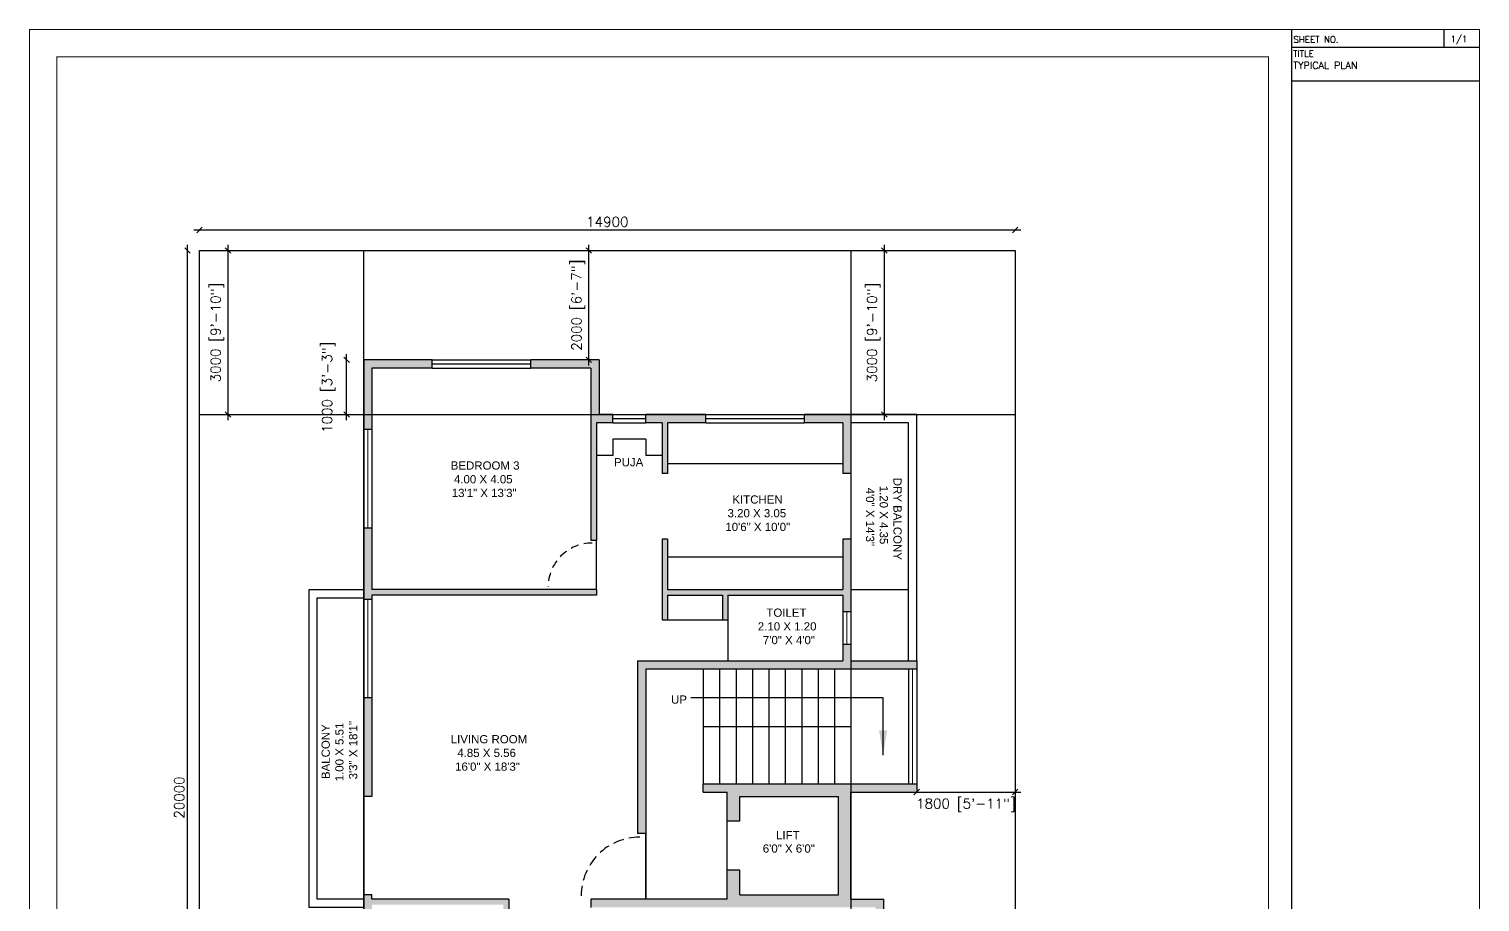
# Model space of a CAD drawing. Extents: x -17 to 217, y 0 to 30.
# Drawn here: x 26.61 to 53.11, y 13.66 to 29.62 of the extents above; entities that cross this region are included whole.
import ezdxf
from ezdxf.lldxf.tags import DXFTag

# ---------------------------------------------------------------- set-up
doc = ezdxf.new("R2010")
doc.units = 0
doc.header["$MEASUREMENT"] = 0
doc.linetypes.add('HIDDEN2', pattern=[0.1875, 0.125, -0.0625])
doc.layers.get('0').update_dxf_attribs({"linetype": 'CONTINUOUS'})
doc.layers.get('DEFPOINTS').update_dxf_attribs({"linetype": 'CONTINUOUS'})
for name, color, linetype in [('ALL_FURNITURE', 34, 'CONTINUOUS'), ('BORDER', 7, 'CONTINUOUS'), ('DIMENSION', 184, 'CONTINUOUS'), ('DOOR', 4, 'CONTINUOUS'), ('ELEVATION', 30, 'CONTINUOUS'), ('MARGIN', 2, 'CONTINUOUS'), ('PLOT_BOUNDARY', 1, 'CONTINUOUS'), ('TEXT', 7, 'CONTINUOUS'), ('THIN', 250, 'CONTINUOUS'), ('TILE_DROP', 8, 'CONTINUOUS'), ('WALL', 7, 'CONTINUOUS'), ('WALL_HATCH', 7, 'CONTINUOUS'), ('WINDOW', 4, 'CONTINUOUS')]:
    doc.layers.add(name, color=color, linetype=linetype)
doc.layers.get('0').off()
doc.layers.get('0').freeze()
doc.styles.add('ROMAND', font='romand.shx', dxfattribs={"height": 0.175})
doc.styles.add('ROMANS', font='romans.shx', dxfattribs={"height": 0.18})
doc.styles.get("Standard").update_dxf_attribs({"font": 'arial.ttf'})
tags = doc.linetypes.add('DASHED2', pattern=[0.375, 0.25, -0.125]).pattern_tags.tags
tags[6:7] = [DXFTag(74, 4), DXFTag(75, 0), DXFTag(340, '0'), DXFTag(46, 1.0), DXFTag(50, 0.0), DXFTag(44, 0.0), DXFTag(45, 0.0)]
tags[4:5] = [DXFTag(74, 4), DXFTag(75, 0), DXFTag(340, '0'), DXFTag(46, 1.0), DXFTag(50, 0.0), DXFTag(44, 0.0), DXFTag(45, 0.0)]
doc.dimstyles.get("Standard").update_dxf_attribs({"dimtxt": 0.18, "dimasz": 0.18, "dimexe": 0.18, "dimexo": 0.0625, "dimgap": 0.09, "dimtad": 0, "dimtih": 1, "dimtoh": 1, "dimdec": 4, "dimzin": 0, "dimtxsty": 'STANDARD', "dimcen": 0.09, "dimazin": 3, "dimtfac": 1, "dimtdec": 4, "dimtofl": 0, "dimtmove": 0, "dimatfit": 3, "dimtolj": 1, "dimtzin": 0})
doc.dimstyles.new('STANDARD$0', dxfattribs={"dimtxt": 0.225, "dimasz": 0.1, "dimexe": 0.1, "dimexo": 0.05, "dimgap": 0.06, "dimtad": 1, "dimdec": 0, "dimlfac": 1000, "dimzin": 0, "dimtxsty": 'ROMANS', "dimblk": 'ARCHTICK', "dimblk1": 'OBLIQUE', "dimblk2": 'OBLIQUE', "dimsah": 1, "dimcen": 0.09, "dimdle": 0.1035, "dimse1": 1, "dimse2": 1, "dimclrd": 11, "dimclre": 11, "dimclrt": 7, "dimazin": 3, "dimtfac": 1, "dimtdec": 0, "dimtofl": 0, "dimtmove": 0, "dimatfit": 3, "dimtolj": 1, "dimtzin": 0})

# ---------------------------------------------------------------- blocks, each defined once
blk = doc.blocks.new('_OBLIQUE')
at = {"color": 0, "linetype": 'BYBLOCK'}
blk.add_line((-0.5, -0.5), (0.5, 0.5), dxfattribs=at)
blk = doc.blocks.new('*D39')
at = {"layer": 'DEFPOINTS', "color": 0}
for p in [(29.725, 25.946), (29.725, 25.573), (44.625, 25.573)]:
    blk.add_point(p, dxfattribs=at)
at = {"layer": 'DIMENSION', "color": 11}
blk.add_line((44.728, 25.946), (29.621, 25.946), dxfattribs=at)
at = {"layer": 'DIMENSION', "color": 11, "xscale": 0.1, "yscale": 0.1, "zscale": 0.1, "rotation": 180}
blk.add_blockref('_OBLIQUE', (29.725, 25.946), dxfattribs=at)
at = {"layer": 'DIMENSION', "color": 11, "xscale": 0.1, "yscale": 0.1, "zscale": 0.1}
blk.add_blockref('_OBLIQUE', (44.625, 25.946), dxfattribs=at)
at = {"layer": 'DIMENSION', "color": 7, "insert": (37.175, 26.096), "char_height": 0.18, "attachment_point": 5, "style": 'ROMANS'}
blk.add_mtext('\\A1;14900', dxfattribs=at)
blk = doc.blocks.new('_ARCHTICK')
at = {"color": 0, "linetype": 'BYBLOCK', "const_width": 0.15}
blk.add_lwpolyline([(-0.5, -0.5), (0.5, 0.5)], dxfattribs=at)
blk = doc.blocks.new('*D40')
at = {"layer": 'DEFPOINTS', "color": 0}
for p in [(29.504, 25.573), (29.725, 25.573), (29.725, 5.573)]:
    blk.add_point(p, dxfattribs=at)
at = {"layer": 'DIMENSION', "color": 11}
blk.add_line((29.504, 5.47), (29.504, 25.677), dxfattribs=at)
at = {"layer": 'DIMENSION', "color": 11, "xscale": 0.1, "yscale": 0.1, "zscale": 0.1}
for p, rotation in [((29.504, 25.573), 90), ((29.504, 5.573), 270)]:
    blk.add_blockref('_OBLIQUE', p, dxfattribs=dict(at, rotation=rotation))
at = {"layer": 'DIMENSION', "color": 7, "insert": (29.354, 15.573), "char_height": 0.18, "attachment_point": 5, "rotation": 90, "style": 'ROMANS'}
blk.add_mtext('\\A1;20000', dxfattribs=at)
blk = doc.blocks.new('*D43')
at = {"layer": 'DEFPOINTS', "color": 0}
for p in [(32.412, 23.573), (32.725, 23.573), (32.725, 22.573)]:
    blk.add_point(p, dxfattribs=at)
at = {"layer": 'DIMENSION', "color": 11}
blk.add_line((32.412, 22.47), (32.412, 23.677), dxfattribs=at)
at = {"layer": 'DIMENSION', "color": 11, "xscale": 0.1, "yscale": 0.1, "zscale": 0.1}
for p, rotation in [((32.412, 23.573), 90), ((32.412, 22.573), 270)]:
    blk.add_blockref('_OBLIQUE', p, dxfattribs=dict(at, rotation=rotation))
at = {"layer": 'DIMENSION', "color": 7, "insert": (32.085, 23.073), "char_height": 0.18, "attachment_point": 5, "rotation": 90, "style": 'ROMANS'}
blk.add_mtext('\\A1;1000 [3\'-3"]', dxfattribs=at)
blk = doc.blocks.new('*D44')
at = {"layer": 'DEFPOINTS', "color": 0}
for p in [(42.235, 25.573), (42.825, 25.573), (42.825, 22.573)]:
    blk.add_point(p, dxfattribs=at)
at = {"layer": 'DIMENSION', "color": 11}
blk.add_line((42.235, 22.47), (42.235, 25.677), dxfattribs=at)
at = {"layer": 'DIMENSION', "color": 11, "xscale": 0.1, "yscale": 0.1, "zscale": 0.1}
for p, rotation in [((42.235, 25.573), 90), ((42.235, 22.573), 270)]:
    blk.add_blockref('_OBLIQUE', p, dxfattribs=dict(at, rotation=rotation))
at = {"layer": 'DIMENSION', "color": 7, "insert": (42.038, 24.073), "char_height": 0.18, "attachment_point": 5, "rotation": 90, "style": 'ROMANS'}
blk.add_mtext('\\A1;3000 [9\'-10"]', dxfattribs=at)
blk = doc.blocks.new('*D45')
at = {"layer": 'DEFPOINTS', "color": 0}
for p in [(42.825, 15.673), (44.625, 15.673), (44.625, 15.673)]:
    blk.add_point(p, dxfattribs=at)
at = {"layer": 'DIMENSION', "color": 11}
blk.add_line((42.721, 15.673), (44.728, 15.673), dxfattribs=at)
at = {"layer": 'DIMENSION', "color": 11, "xscale": 0.1, "yscale": 0.1, "zscale": 0.1, "rotation": 180}
blk.add_blockref('_OBLIQUE', (42.825, 15.673), dxfattribs=at)
at = {"layer": 'DIMENSION', "color": 11, "xscale": 0.1, "yscale": 0.1, "zscale": 0.1}
blk.add_blockref('_OBLIQUE', (44.625, 15.673), dxfattribs=at)
at = {"layer": 'DIMENSION', "color": 7, "insert": (43.725, 15.432), "char_height": 0.18, "attachment_point": 5, "style": 'ROMANS'}
blk.add_mtext('\\A1;1800 [5\'-11"]', dxfattribs=at)
blk = doc.blocks.new('*D49')
at = {"layer": 'DEFPOINTS', "color": 0}
for p in [(29.725, 25.573), (30.245, 25.573), (29.725, 22.573)]:
    blk.add_point(p, dxfattribs=at)
at = {"layer": 'DIMENSION', "color": 11}
blk.add_line((30.245, 22.47), (30.245, 25.677), dxfattribs=at)
at = {"layer": 'DIMENSION', "color": 11, "xscale": 0.1, "yscale": 0.1, "zscale": 0.1}
for p, rotation in [((30.245, 25.573), 90), ((30.245, 22.573), 270)]:
    blk.add_blockref('_OBLIQUE', p, dxfattribs=dict(at, rotation=rotation))
at = {"layer": 'DIMENSION', "color": 7, "insert": (30.048, 24.073), "char_height": 0.18, "attachment_point": 5, "rotation": 90, "style": 'ROMANS'}
blk.add_mtext('\\A1;3000 [9\'-10"]', dxfattribs=at)
blk = doc.blocks.new('*D51')
at = {"layer": 'DEFPOINTS', "color": 0}
for p in [(36.837, 25.573), (37.025, 25.573), (37.025, 23.573)]:
    blk.add_point(p, dxfattribs=at)
at = {"layer": 'DIMENSION', "color": 11}
blk.add_line((36.837, 23.47), (36.837, 25.677), dxfattribs=at)
at = {"layer": 'DIMENSION', "color": 11, "xscale": 0.1, "yscale": 0.1, "zscale": 0.1}
for p, rotation in [((36.837, 25.573), 90), ((36.837, 23.573), 270)]:
    blk.add_blockref('_OBLIQUE', p, dxfattribs=dict(at, rotation=rotation))
at = {"layer": 'DIMENSION', "color": 7, "insert": (36.64, 24.573), "char_height": 0.18, "attachment_point": 5, "rotation": 90, "style": 'ROMANS'}
blk.add_mtext('\\A1;2000 [6\'-7"]', dxfattribs=at)
blk = doc.blocks.new('BD')
at = {"layer": 'DOOR', "linetype": 'HIDDEN2'}
blk.add_arc((4909.35, 572.122), 0.669, 270, 0, dxfattribs=at)
at = {"layer": 'TILE_DROP', "ltscale": 0.1}
blk.add_line((4909.283, 572.163), (4909.283, 571.413), dxfattribs=at)

msp = doc.modelspace()

# ---------------------------------------------------------------- hatches: boundary and pattern name
at = {"layer": 'WALL_HATCH'}
h = msp.add_hatch(color=251, dxfattribs=at)
h.dxf.hatch_style = 1
h.paths.add_polyline_path([(33.9746, 23.5734), (32.7246, 23.5734), (32.7246, 22.2984), (32.8746, 22.2984), (32.8746, 23.4234), (33.9746, 23.4234)])
h.paths.add_polyline_path([(37.0246, 23.5734), (35.7746, 23.5734), (35.7746, 23.4234), (36.8746, 23.4234), (36.8746, 20.2734), (36.9746, 20.2734), (36.9746, 22.4234), (37.2746, 22.4234), (37.2746, 22.5734), (37.0246, 22.5734)])
h.paths.add_polyline_path([(38.9746, 22.5734), (37.8746, 22.5734), (37.8746, 22.4234), (38.1746, 22.4234), (38.1746, 21.4984), (38.2746, 21.4984), (38.2746, 22.4234), (38.9746, 22.4234)])
h.paths.add_polyline_path([(41.6246, 22.5734), (40.7746, 22.5734), (40.7746, 22.4234), (41.4746, 22.4234), (41.4746, 21.4984), (41.6246, 21.4984)])
h.paths.add_polyline_path([(41.6246, 20.2984), (41.4746, 20.2984), (41.4746, 19.3734), (38.2746, 19.3734), (38.2746, 20.2984), (38.1746, 20.2984), (38.1746, 18.8234), (38.2746, 18.8234), (38.2746, 19.2734), (39.2746, 19.2734), (39.2746, 18.8234), (39.3746, 18.8234), (39.3746, 19.2734), (41.4746, 19.2734), (41.4746, 18.9734), (41.6246, 18.9734)])
h.paths.add_polyline_path([(42.8246, 18.0734), (41.6246, 18.0734), (41.6246, 18.3734), (41.4746, 18.3734), (41.4746, 18.0734), (37.7246, 18.0734), (37.7246, 14.9134), (37.8746, 14.9134), (37.8746, 17.9234), (42.8246, 17.9234)])
h.paths.add_polyline_path([(32.8746, 20.4984), (32.7246, 20.4984), (32.7246, 19.1934), (32.8746, 19.1934), (32.8746, 19.2734), (36.9746, 19.2734), (36.9746, 19.3734), (32.8746, 19.3734)])
h.paths.add_polyline_path([(32.8746, 17.3934), (32.7246, 17.3934), (32.7246, 15.5934), (32.8746, 15.5934)])
h.paths.add_polyline_path([(32.8746, 13.6134), (35.2746, 13.6134), (35.2746, 12.3134), (35.9746, 12.3134), (35.9746, 12.4134), (35.3746, 12.4134), (35.3746, 13.7134), (32.8746, 13.7134), (32.8746, 13.7934), (32.7246, 13.7934), (32.7246, 13.3134), (32.8746, 13.3134)])
h.paths.add_polyline_path([(34.5246, 12.4134), (32.8746, 12.4134), (32.8746, 12.7134), (32.7246, 12.7134), (32.7246, 8.3234), (33.9746, 8.3234), (33.9746, 8.4734), (32.8746, 8.4734), (32.8746, 12.3134), (34.5246, 12.3134)])
h.paths.add_polyline_path([(37.4246, 12.4134), (36.9746, 12.4134), (36.9746, 12.6634), (36.8746, 12.6634), (36.8746, 8.4734), (35.7746, 8.4734), (35.7746, 8.3234), (37.0246, 8.3234), (37.0246, 9.3234), (37.2746, 9.3234), (37.2746, 9.4734), (36.9746, 9.4734), (36.9746, 12.3134), (37.4246, 12.3134)])
h.paths.add_polyline_path([(38.2746, 12.4134), (38.1746, 12.4134), (38.1746, 9.4734), (37.8746, 9.4734), (37.8746, 9.3234), (38.9746, 9.3234), (38.9746, 9.4734), (38.2746, 9.4734)], flags=17)
h.paths.add_polyline_path([(42.2246, 13.7134), (41.6246, 13.7134), (41.6246, 15.6734), (42.8246, 15.6734), (42.8246, 15.8234), (38.9246, 15.8234), (38.9246, 15.6734), (39.3646, 15.6734), (39.3646, 15.1434), (39.5946, 15.1434), (39.5946, 15.5934), (41.3946, 15.5934), (41.3946, 13.7934), (39.5946, 13.7934), (39.5946, 14.2434), (39.3646, 14.2434), (39.3646, 13.7134), (36.8746, 13.7134), (36.8746, 13.5634), (42.0746, 13.5634), (42.0746, 9.4734), (40.7746, 9.4734), (40.7746, 9.3234), (42.2246, 9.3234)])

# ---------------------------------------------------------------- linework, layer by layer
at = {"layer": 'ALL_FURNITURE'}
for p, q in [((37.8746, 22.1234), (37.2746, 22.1234)), ((37.2746, 22.1234), (37.2746, 21.8234)), ((37.8746, 22.1234), (37.8746, 21.8234)), ((37.2746, 21.8234), (36.9746, 21.8234)), ((38.1746, 21.8234), (37.8746, 21.8234)), ((41.4746, 21.6734), (38.2746, 21.6734)), ((38.2746, 19.9734), (41.4746, 19.9734)), ((38.2746, 18.8234), (39.2746, 18.8234))]:
    msp.add_line(p, q, dxfattribs=at)
at = {"layer": 'BORDER', "const_width": 0.0179}
msp.add_lwpolyline([(26.6187, 29.6122), (53.1056, 29.6122), (53.1056, 1.9855), (26.6187, 1.9855)], close=True, dxfattribs=at)
at = {"layer": 'ELEVATION'}
for p, q in [((38.9246, 17.9234), (38.9246, 15.8234)), ((39.2246, 17.9234), (39.2246, 16.8734)), ((39.5246, 17.9234), (39.5246, 16.8734)), ((39.8246, 17.9234), (39.8246, 16.8734)), ((40.1246, 17.9234), (40.1246, 16.8734)), ((40.4246, 17.9234), (40.4246, 16.8734)), ((40.7246, 17.9234), (40.7246, 16.8734)), ((41.0246, 17.9234), (41.0246, 16.8734)), ((41.3246, 17.9234), (41.3246, 16.8734)), ((41.6246, 17.9234), (41.6246, 15.8234)), ((38.9246, 16.8734), (41.6246, 16.8734))]:
    msp.add_line(p, q, dxfattribs=at)
at = {"layer": 'ELEVATION', "linetype": 'DASHED2'}
for p, q in [((39.2246, 16.8734), (39.2246, 15.8234)), ((39.5246, 16.8734), (39.5246, 15.8234)), ((39.8246, 16.8734), (39.8246, 15.8234)), ((40.1246, 16.8734), (40.1246, 15.8234)), ((40.4246, 16.8734), (40.4246, 15.8234)), ((40.7246, 16.8734), (40.7246, 15.8234)), ((41.0246, 16.8734), (41.0246, 15.8234)), ((41.3246, 16.8734), (41.3246, 15.8234))]:
    msp.add_line(p, q, dxfattribs=at)
at = {"layer": 'ELEVATION'}
for points in [[(42.8246, 18.0734), (42.8246, 22.5734), (41.6246, 22.5734)], [(42.6746, 18.0734), (42.6746, 22.4234), (41.6246, 22.4234)], [(32.7246, 13.5634), (31.7246, 13.5634), (31.7246, 19.3734), (32.7246, 19.3734)], [(32.7246, 13.7134), (31.8746, 13.7134), (31.8746, 19.2234), (32.7246, 19.2234)]]:
    msp.add_lwpolyline(points, dxfattribs=at)
at = {"layer": 'MARGIN'}
for p, q in [((32.7246, 5.5734), (32.7246, 25.5734)), ((41.6246, 25.5734), (41.6246, 5.5734)), ((29.7246, 22.5734), (44.6246, 22.5734))]:
    msp.add_line(p, q, dxfattribs=at)
at = {"layer": 'PLOT_BOUNDARY'}
for p, q in [((29.7246, 5.5734), (29.7246, 25.5734)), ((29.7246, 25.5734), (44.6246, 25.5734)), ((44.6246, 25.5734), (44.6246, 5.5734))]:
    msp.add_line(p, q, dxfattribs=at)
at = {"layer": 'THIN'}
for p, q in [((52.4618, 29.2902), (52.4618, 29.6122)), ((49.6714, 29.2902), (53.1057, 29.2902))]:
    msp.add_line(p, q, dxfattribs=at)
at = {"layer": 'THIN', "const_width": 0.0179}
msp.add_lwpolyline([(27.1187, 29.1122), (49.2499, 29.1122), (49.2499, 2.4855), (27.1187, 2.4855)], close=True, dxfattribs=at)
at = {"layer": 'TILE_DROP'}
for p, q in [((41.6246, 21.4984), (41.6246, 20.2984)), ((41.6246, 19.3734), (42.6746, 19.3734)), ((39.3746, 18.8234), (39.3746, 18.0734)), ((32.7246, 15.5934), (32.7246, 13.7934)), ((37.8746, 14.9134), (37.8746, 13.7134))]:
    msp.add_line(p, q, dxfattribs=at)
at = {"layer": 'WALL'}
for p, q in [((49.6714, 29.6122), (49.6714, 1.9855)), ((32.7246, 23.5734), (32.7246, 22.2984)), ((33.9746, 23.5734), (32.7246, 23.5734)), ((32.8746, 23.4234), (32.8746, 22.2984)), ((33.9746, 23.4234), (32.8746, 23.4234)), ((33.9746, 23.4234), (33.9746, 23.5734)), ((37.0246, 23.5734), (35.7746, 23.5734)), ((35.7746, 23.4234), (35.7746, 23.5734)), ((36.8746, 23.4234), (35.7746, 23.4234)), ((36.8746, 23.4234), (36.8746, 20.2734)), ((37.0246, 23.5734), (37.0246, 22.5734)), ((37.2746, 22.5734), (37.0246, 22.5734)), ((37.2746, 22.4234), (37.2746, 22.5734)), ((38.9746, 22.5734), (37.8746, 22.5734)), ((37.8746, 22.4234), (37.8746, 22.5734)), ((38.9746, 22.4234), (38.9746, 22.5734)), ((41.6246, 22.5734), (40.7746, 22.5734)), ((40.7746, 22.4234), (40.7746, 22.5734)), ((41.6246, 22.5734), (41.6246, 21.4984)), ((32.8746, 22.2984), (32.7246, 22.2984)), ((36.9746, 22.4234), (36.9746, 20.2734)), ((37.2746, 22.4234), (36.9746, 22.4234)), ((38.1746, 22.4234), (37.8746, 22.4234)), ((38.1746, 22.4234), (38.1746, 21.4984)), ((38.2746, 22.4234), (38.2746, 21.4984)), ((38.9746, 22.4234), (38.2746, 22.4234)), ((41.4746, 22.4234), (40.7746, 22.4234)), ((41.4746, 22.4234), (41.4746, 21.4984)), ((38.2746, 21.4984), (38.1746, 21.4984)), ((41.6246, 21.4984), (41.4746, 21.4984)), ((32.8746, 20.4984), (32.7246, 20.4984)), ((32.7246, 20.4984), (32.7246, 19.1934)), ((32.8746, 20.4984), (32.8746, 19.3734)), ((36.9746, 20.2734), (36.8746, 20.2734)), ((38.2746, 20.2984), (38.1746, 20.2984)), ((38.1746, 20.2984), (38.1746, 18.8234)), ((38.2746, 20.2984), (38.2746, 19.3734)), ((41.6246, 20.2984), (41.4746, 20.2984)), ((41.4746, 20.2984), (41.4746, 19.3734)), ((41.6246, 20.2984), (41.6246, 18.9734)), ((36.9746, 19.3734), (32.8746, 19.3734)), ((36.9746, 19.3734), (36.9746, 19.2734)), ((38.2746, 19.3734), (41.4746, 19.3734)), ((32.8746, 19.1934), (32.7246, 19.1934)), ((36.9746, 19.2734), (32.8746, 19.2734)), ((32.8746, 19.2734), (32.8746, 19.1934)), ((38.2746, 19.2734), (39.2746, 19.2734)), ((38.2746, 19.2734), (38.2746, 18.8234)), ((39.2746, 19.2734), (39.2746, 18.8234)), ((39.3746, 19.2734), (39.3746, 18.8234)), ((39.3746, 19.2734), (41.4746, 19.2734)), ((41.4746, 19.2734), (41.4746, 18.9734)), ((38.1746, 18.8234), (38.2746, 18.8234)), ((39.2746, 18.8234), (39.3746, 18.8234)), ((41.4746, 18.9734), (41.6246, 18.9734)), ((41.4746, 18.3734), (41.6246, 18.3734)), ((41.4746, 18.3734), (41.4746, 18.0734)), ((41.6246, 18.3734), (41.6246, 18.0734)), ((37.7246, 18.0734), (41.4746, 18.0734)), ((37.7246, 18.0734), (37.7246, 14.9134)), ((41.6246, 18.0734), (42.8246, 18.0734)), ((42.8246, 18.0734), (42.8246, 17.9234)), ((37.8746, 17.9234), (42.8246, 17.9234)), ((37.8746, 17.9234), (37.8746, 14.9134)), ((32.8746, 17.3934), (32.7246, 17.3934)), ((32.7246, 17.3934), (32.7246, 15.5934)), ((32.8746, 17.3934), (32.8746, 15.5934)), ((38.9246, 15.8234), (42.8246, 15.8234)), ((38.9246, 15.6734), (38.9246, 15.8234)), ((38.9246, 15.6734), (39.3646, 15.6734)), ((39.3646, 13.7134), (39.3646, 15.6734)), ((41.6246, 13.7134), (41.6246, 15.6734)), ((41.6246, 15.6734), (42.8246, 15.6734)), ((42.8246, 15.8234), (42.8246, 15.6734)), ((32.8746, 15.5934), (32.7246, 15.5934)), ((39.5946, 15.5934), (41.3946, 15.5934)), ((39.5946, 15.1434), (39.5946, 15.5934)), ((41.3946, 13.7934), (41.3946, 15.5934)), ((39.5946, 15.1434), (39.3646, 15.1434)), ((37.8746, 14.9134), (37.7246, 14.9134)), ((39.5946, 14.2434), (39.3646, 14.2434)), ((39.5946, 13.7934), (39.5946, 14.2434)), ((32.8746, 13.7934), (32.7246, 13.7934)), ((32.7246, 13.7934), (32.7246, 13.3134)), ((32.8746, 13.7134), (32.8746, 13.7934)), ((39.5946, 13.7934), (41.3946, 13.7934)), ((35.3746, 13.7134), (32.8746, 13.7134)), ((35.3746, 13.7134), (35.3746, 12.4134)), ((39.3646, 13.7134), (36.8746, 13.7134)), ((36.8746, 13.7134), (36.8746, 13.5634)), ((41.6246, 13.7134), (42.2246, 13.7134)), ((42.2246, 9.3234), (42.2246, 13.7134))]:
    msp.add_line(p, q, dxfattribs=at)
at = {"layer": 'WALL', "ltscale": 0.3}
msp.add_line((49.6714, 28.6717), (53.1057, 28.6717), dxfattribs=at)
at = {"layer": 'WINDOW'}
for p, q in [((33.9746, 23.5734), (35.7746, 23.5734)), ((33.9746, 23.4234), (35.7746, 23.4234)), ((37.2746, 22.5734), (37.8746, 22.5734)), ((38.9746, 22.5734), (40.7746, 22.5734)), ((32.7246, 22.2984), (32.7246, 20.4984)), ((32.8746, 22.2984), (32.8746, 20.4984)), ((37.2746, 22.4234), (37.8746, 22.4234)), ((38.9746, 22.4234), (40.7746, 22.4234)), ((32.7246, 19.1934), (32.7246, 17.3934)), ((32.8746, 19.1934), (32.8746, 17.3934)), ((41.4746, 18.9734), (41.4746, 18.3734)), ((41.6246, 18.9734), (41.6246, 18.3734)), ((42.6746, 17.9234), (42.6746, 15.8234)), ((42.8246, 17.9234), (42.8246, 15.8234))]:
    msp.add_line(p, q, dxfattribs=at)
at = {"layer": 'WINDOW', "const_width": 0.02}
for points in [[(35.7746, 23.4984), (33.9746, 23.4984)], [(32.7996, 22.2984), (32.7996, 20.4984)], [(37.8746, 22.4984), (37.2746, 22.4984)], [(38.9746, 22.4984), (40.7746, 22.4984)], [(32.7996, 19.1934), (32.7996, 17.3934)], [(41.5496, 18.9734), (41.5496, 18.3734)], [(42.7496, 17.9234), (42.7496, 15.8234)]]:
    msp.add_lwpolyline(points, dxfattribs=at)

# ---------------------------------------------------------------- block references
at = {"layer": 'DOOR', "rotation": 180}
for p, xscale, yscale, zscale in [((5921.6503, 705.2152), 1.198683313743913, 1.198683313743913, 1.198683313743913), ((7892.7275, 929.1736), 1.599999999998157, 1.599999999998157, 1.599999999998157)]:
    msp.add_blockref('BD', p, dxfattribs=dict(at, xscale=xscale, yscale=yscale, zscale=zscale))

# ---------------------------------------------------------------- texts
at = {"layer": 'TEXT', "style": 'ROMAND'}
for s, height, p in [('SHEET NO.', 0.11591, (49.7074, 29.3715)), ('1/1', 0.11591, (52.576, 29.3808)), ('TITLE', 0.11591, (49.7026, 29.1098)), ('TYPICAL PLAN', 0.128788, (49.7027, 28.8938))]:
    msp.add_text(s, height=height, dxfattribs=at).set_placement(p)
at = {"layer": 'TEXT'}
for s, p in [('PUJA ', (37.2954, 21.6271)), ('BEDROOM 3', (34.3131, 21.5672)), ('13\'1" X 13\'3"', (34.3316, 21.066)), ('4.00 X 4.05', (34.3718, 21.3166)), (' KITCHEN', (39.3994, 20.9462)), ('3.20 X 3.05', (39.3693, 20.6955)), ('10\'6" X 10\'0"', (39.3291, 20.4449)), ('TOILET', (40.0793, 18.8772)), ('2.10 X 1.20', (39.9226, 18.6266)), ('7\'0" X 4\'0"', (40.0153, 18.376)), ('UP', (38.3379, 17.2889)), ('LIVING ROOM', (34.3131, 16.5643)), ('4.85 X 5.56', (34.4329, 16.3137)), ('16\'0" X 18\'3"', (34.3928, 16.0631)), ('LIFT', (40.2557, 14.8101)), ('6\'0" X 6\'0"', (40.0134, 14.5658))]:
    msp.add_text(s, height=0.15, dxfattribs=at).set_placement(p)
for s, rotation, p in [('4\'0" X 14\'3"', 270, (41.8989, 21.2375)), ('1.20 X 4.35', 270, (42.1495, 21.2727)), ('DRY BALCONY', 270, (42.4001, 21.4173)), ('3\'3" X 18\'1"', 90, (32.605, 15.905)), ('BALCONY', 90, (32.1038, 15.9105)), ('1.00 X 5.51', 90, (32.3544, 15.8698))]:
    msp.add_text(s, height=0.15, rotation=rotation, dxfattribs=at).set_placement(p)

# ---------------------------------------------------------------- dimensions: what is measured, and where the dimension line sits
at = {"layer": 'DIMENSION'}
dim = msp.add_linear_dim(base=(29.7246, 25.9458), p1=(44.6246, 25.5734), p2=(29.7246, 25.5734), dimstyle='STANDARD$0', dxfattribs=at)
dim.commit()
dim.dimension.update_dxf_attribs({"geometry": '*D39', "text_midpoint": (37.1746, 26.0958)})
for base, p1, p2, picture, middle in [((29.5038, 25.5734), (29.7246, 5.5734), (29.7246, 25.5734), '*D40', (29.3538, 15.5734)), ((30.245, 25.5734), (29.7246, 22.5734), (29.7246, 25.5734), '*D49', (30.0479, 24.0734)), ((36.8367, 25.5734), (37.0246, 23.5734), (37.0246, 25.5734), '*D51', (36.6395, 24.5734)), ((42.2354, 25.5734), (42.8246, 22.5734), (42.8246, 25.5734), '*D44', (42.0383, 24.0734)), ((32.412, 23.5734), (32.7246, 22.5734), (32.7246, 23.5734), '*D43', (32.0849, 23.0734))]:
    dim = msp.add_linear_dim(base=base, p1=p1, p2=p2, angle=90, dimstyle='STANDARD$0', dxfattribs=at)
    dim.commit()
    dim.dimension.update_dxf_attribs({"geometry": picture, "text_midpoint": middle})
dim = msp.add_linear_dim(base=(44.6246, 15.6734), p1=(42.8246, 15.6734), p2=(44.6246, 15.6734), dimstyle='STANDARD$0', dxfattribs=at)
dim.commit()
dim.dimension.update_dxf_attribs({"geometry": '*D45', "text_midpoint": (43.7246, 15.4317), "dimtype": 160})

# ---------------------------------------------------------------- leaders
at = {"layer": 'ELEVATION'}
msp.add_leader([(42.2114, 16.3484), (42.2114, 17.3984), (38.6986, 17.3984)], dimstyle='STANDARD', override={"dimasz": 0.45, "dimgap": 0.09, "dimtad": 0}, dxfattribs=at)

doc.saveas('drawing.dxf')
